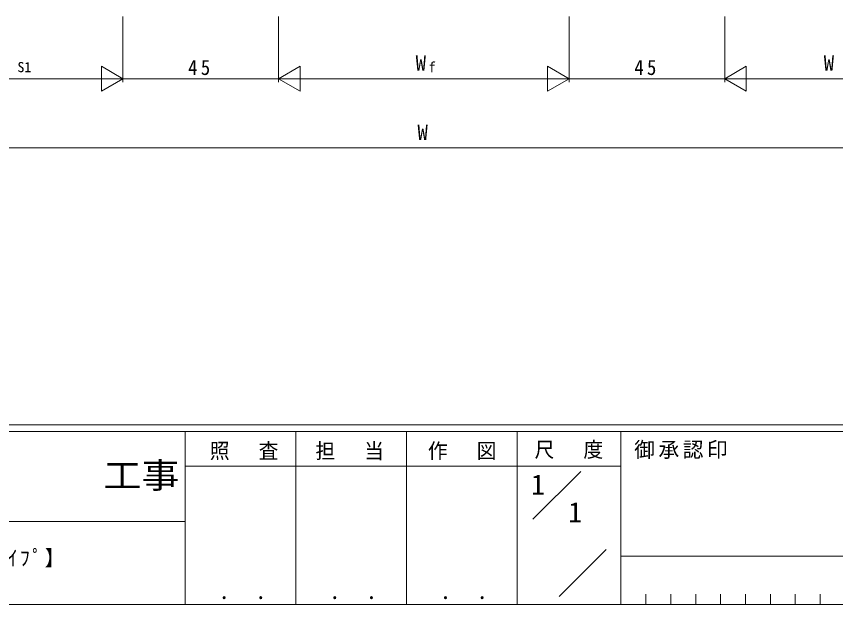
# Model space of a CAD drawing. Units: millimetres, scale not verified. Extents: x -594 to 539, y -420 to 386.
# Drawn here: x 97.2 to 334, y -420 to -250 of the extents above; entities that cross this region are included whole.
import ezdxf
from ezdxf.enums import TextEntityAlignment as Align

# ---------------------------------------------------------------- set-up
doc = ezdxf.new("R2010")
doc.units = ezdxf.units.MM
doc.header["$LTSCALE"] = 2
doc.layers.add('0-1_YKK_ZWAK', color=7, linetype='Continuous', lineweight=9)
doc.layers.add('0-6_YKK_D', color=6, linetype='Continuous', lineweight=9)
doc.layers.add('0-2_USER1', color=7, linetype='Continuous')
doc.styles.add('ＭＳ ゴシック', font='')
doc.styles.get('ＭＳ ゴシック').set_extended_font_data('MS Gothic')

msp = doc.modelspace()

# ---------------------------------------------------------------- linework, layer by layer
at = {"layer": '0-1_YKK_ZWAK'}
for p, q in [((510, -367.965), (-590, -367.965)), ((456, -369.965), (-590, -369.965)), ((146, -369.965), (146, -419.965)), ((178, -369.965), (178, -419.965)), ((210, -369.965), (210, -419.965)), ((242, -369.965), (242, -419.965)), ((272, -369.965), (272, -419.965)), ((243.406, -379.964), (146, -379.964)), ((243.406, -379.964), (272, -379.964)), ((246.529, -395.302), (260.376, -381.454)), ((-38, -395.964), (146, -395.964)), ((254.103, -417.601), (267.709, -403.995)), ((272, -405.965), (415.999, -405.965)), ((279.2, -416.965), (279.2, -419.965)), ((286.4, -416.965), (286.4, -419.965)), ((293.6, -416.965), (293.6, -419.965)), ((300.8, -416.965), (300.8, -419.965)), ((308, -416.965), (308, -419.965)), ((315.2, -416.965), (315.2, -419.965)), ((322.4, -416.965), (322.4, -419.965)), ((329.6, -416.965), (329.6, -419.965)), ((-590, -419.965), (456, -419.965))]:
    msp.add_line(p, q, dxfattribs=at)
at = {"layer": '0-6_YKK_D'}
for p, q in [((128, -249.965), (128, -268.965)), ((128, -249.965), (128, -268.965)), ((173, -249.965), (173, -268.965)), ((173, -249.965), (173, -268.965)), ((257, -249.965), (257, -268.965)), ((257, -249.965), (257, -268.965)), ((302, -249.965), (302, -268.965)), ((302, -249.965), (302, -268.965)), ((121.765, -264.365), (121.765, -271.565)), ((128, -267.965), (121.765, -264.365)), ((173, -267.965), (179.235, -264.365)), ((179.235, -271.565), (179.235, -264.365)), ((250.765, -264.365), (250.765, -271.565)), ((257, -267.965), (250.765, -264.365)), ((302, -267.965), (308.235, -264.365)), ((308.235, -271.565), (308.235, -264.365)), ((72.2, -267.965), (120.8, -267.965)), ((128, -267.965), (115.529, -267.965)), ((128, -267.965), (121.765, -271.565)), ((128, -267.965), (173, -267.965)), ((173, -267.965), (179.235, -271.565)), ((173, -267.965), (185.471, -267.965)), ((180.2, -267.965), (249.8, -267.965)), ((257, -267.965), (244.529, -267.965)), ((257, -267.965), (250.765, -271.565)), ((302, -267.965), (257, -267.965)), ((302, -267.965), (308.235, -271.565)), ((302, -267.965), (314.471, -267.965)), ((357.8, -267.965), (309.2, -267.965)), ((73.4, -287.965), (356.6, -287.965))]:
    msp.add_line(p, q, dxfattribs=at)

# ---------------------------------------------------------------- texts
at = {"layer": '0-1_YKK_ZWAK', "color": 3, "style": 'ＭＳ ゴシック', "width": 1.1}
msp.add_text('工事', height=7.331, dxfattribs=at).set_placement((122.331, -388.474), align=Align.BOTTOM_LEFT)
at = {"layer": '0-1_YKK_ZWAK', "char_height": 4.399, "attachment_point": 7, "style": 'ＭＳ ゴシック'}
for s, insert in [('\\T1.24;\\W0.95;照\\~\\~査', (153.127, -378.222)), ('\\T1.24;\\W0.95;担\\~\\~当', (183.649, -378.222)), ('\\T1.24;\\W0.95;作\\~\\~図', (216.171, -378.196)), ('\\T1.24;\\W0.95;尺\\~\\~度', (247.017, -377.875)), ('\\T1.17;御承認印', (275.81, -377.869)), ('\\T1.24;\\W0.95;\\~．\\~．', (152.364, -418.459)), ('\\T1.24;\\W0.95;\\~．\\~．', (184.364, -418.459)), ('\\T1.24;\\W0.95;\\~．\\~．', (216.364, -418.459))]:
    msp.add_mtext(s, dxfattribs=dict(at, insert=insert))
at = {"layer": '0-2_USER1', "style": 'ＭＳ ゴシック'}
for p in [(246, -389.964), (256.762, -397.964)]:
    msp.add_text('1', height=5.865, dxfattribs=at).set_placement(p, align=Align.BOTTOM_LEFT)
at = {"layer": '0-2_USER1', "insert": (-16.576, -409.178), "char_height": 4.399, "attachment_point": 7, "style": 'ＭＳ ゴシック'}
msp.add_mtext('\\T1.26;\\W0.95;SYSTEMA\\~310\\~両袖片引き窓【外動ﾀｲﾌﾟ】', dxfattribs=at)
at = {"layer": '0-6_YKK_D', "color": 7, "style": 'ＭＳ ゴシック'}
for p in [(212.633, -266.965), (330.617, -266.965), (213.158, -286.965)]:
    msp.add_text('W', height=4.399, dxfattribs=at).set_placement(p, align=Align.BOTTOM_LEFT)
at = {"layer": '0-6_YKK_D', "color": 4, "style": 'ＭＳ ゴシック'}
for s, p in [('S1', (97.505, -266.965)), ('f', (216.375, -266.965))]:
    msp.add_text(s, height=2.933, dxfattribs=at).set_placement(p, align=Align.BOTTOM_LEFT)
at = {"layer": '0-6_YKK_D', "color": 7, "char_height": 4.399, "attachment_point": 7, "style": 'ＭＳ ゴシック'}
for insert in [(146.86, -266.965), (275.86, -266.965)]:
    msp.add_mtext('\\T1.36;\\W0.9;45', dxfattribs=dict(at, insert=insert))

doc.saveas('drawing.dxf')
